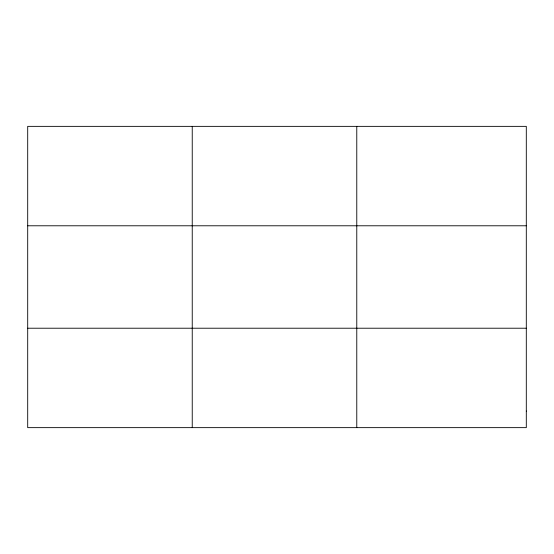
<?xml version="1.0" encoding="UTF-8"?>
<svg xmlns="http://www.w3.org/2000/svg" width="554" height="554" viewBox="0 0 554 554"><rect width="100%" height="100%" fill="white"/><g stroke="black" fill="none" stroke-linecap="round" stroke-linejoin="round"><path stroke-width="0.83" d="M192.238 126.36L192.238 427.64M356.776 126.36L356.776 427.64M27.7 225.783L526.3 225.783M27.7 328.217L526.3 328.217M526.3 411.068L526.3 427.64L27.7 427.64L27.7 126.36L526.3 126.36L526.3 411.068"/></g></svg>
